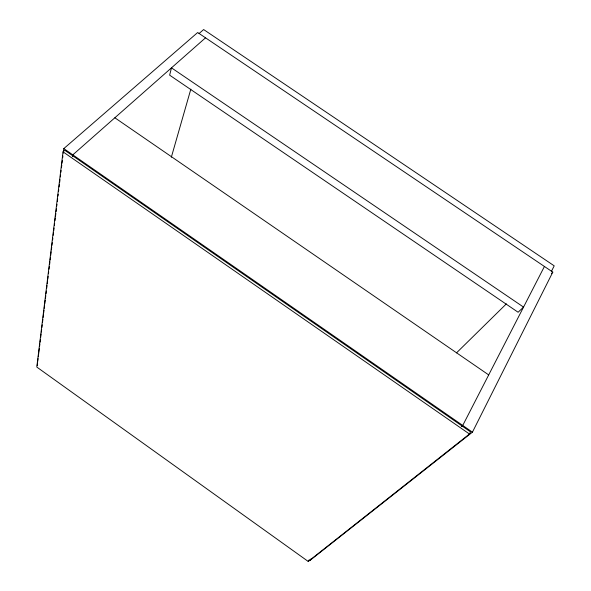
<?xml version="1.0" encoding="UTF-8"?>
<svg xmlns="http://www.w3.org/2000/svg" width="591" height="591" viewBox="0 0 591 591"><rect width="100%" height="100%" fill="white"/><g stroke="black" fill="none" stroke-linecap="round" stroke-linejoin="round"><path stroke-width="0.89" d="M63.045 151.835L36.797 367.063L308.221 561.45L469.453 434.016L470.525 431.881L64.818 150.299L63.045 151.835L469.453 434.016M37.218 365.63L37.529 363.088M37.75 361.33L38.083 358.597M38.304 356.765L39.316 348.55M39.538 346.725L39.87 343.984M40.099 342.159L40.432 339.419M40.653 337.594L41.104 333.945M41.326 332.12L41.658 329.379M41.887 327.554L42.22 324.814M42.559 322.073L42.892 319.332M43.113 317.507L43.453 314.767M43.675 312.942L44.007 310.201M44.236 308.376L44.569 305.636M44.79 303.811L45.241 300.162M45.463 298.337L45.803 295.596M46.024 293.771L46.357 291.031M46.696 288.29L47.029 285.549M47.25 283.724L47.59 280.991M47.812 279.159L48.144 276.425M48.484 273.685L48.706 271.86M49.046 269.119L49.378 266.378M49.6 264.554L49.939 261.813M50.161 259.988L50.494 257.248M50.723 255.423L51.166 251.773M51.395 249.949L51.727 247.208M51.949 245.383L52.289 242.642M52.621 239.902L52.843 238.077M53.183 235.336L53.515 232.595M53.737 230.771L54.077 228.03M54.409 225.297L54.638 223.464M54.97 220.731L55.303 217.99M55.532 216.166L55.864 213.425M56.086 211.6L56.426 208.859M56.758 206.119L56.98 204.294M57.32 201.553L57.652 198.82M57.992 196.079L58.213 194.254M58.546 191.514L58.775 189.689M59.107 186.948L59.44 184.207M59.669 182.383L60.001 179.642M60.341 176.901L60.563 175.076M60.895 172.336L61.124 170.511M61.457 167.77L61.789 165.037M62.018 163.212L62.351 160.471M62.683 157.731L62.912 155.906M63.244 153.165L63.806 148.6L197.675 32.52L552.799 272.119L472.431 432.169L309.632 560.682L310.556 559.086M72.56 156.674L72.811 154.849L205.535 37.824M171.331 157.25L190.841 89.13M551.455 271.299L554.203 265.839L203.636 29.55L199.056 33.539M544.422 266.46L462.738 425.446L461.312 426.621M308.221 561.45L309.145 559.862M456.511 352.871L506.369 303.863M551.469 273.389L552.799 272.119M114.853 117.779L488.705 374.916M63.806 148.6L472.431 432.169M171.486 67.847L169.639 75.16L518.108 312.247L523.545 307.098L171.486 67.847"/></g></svg>
